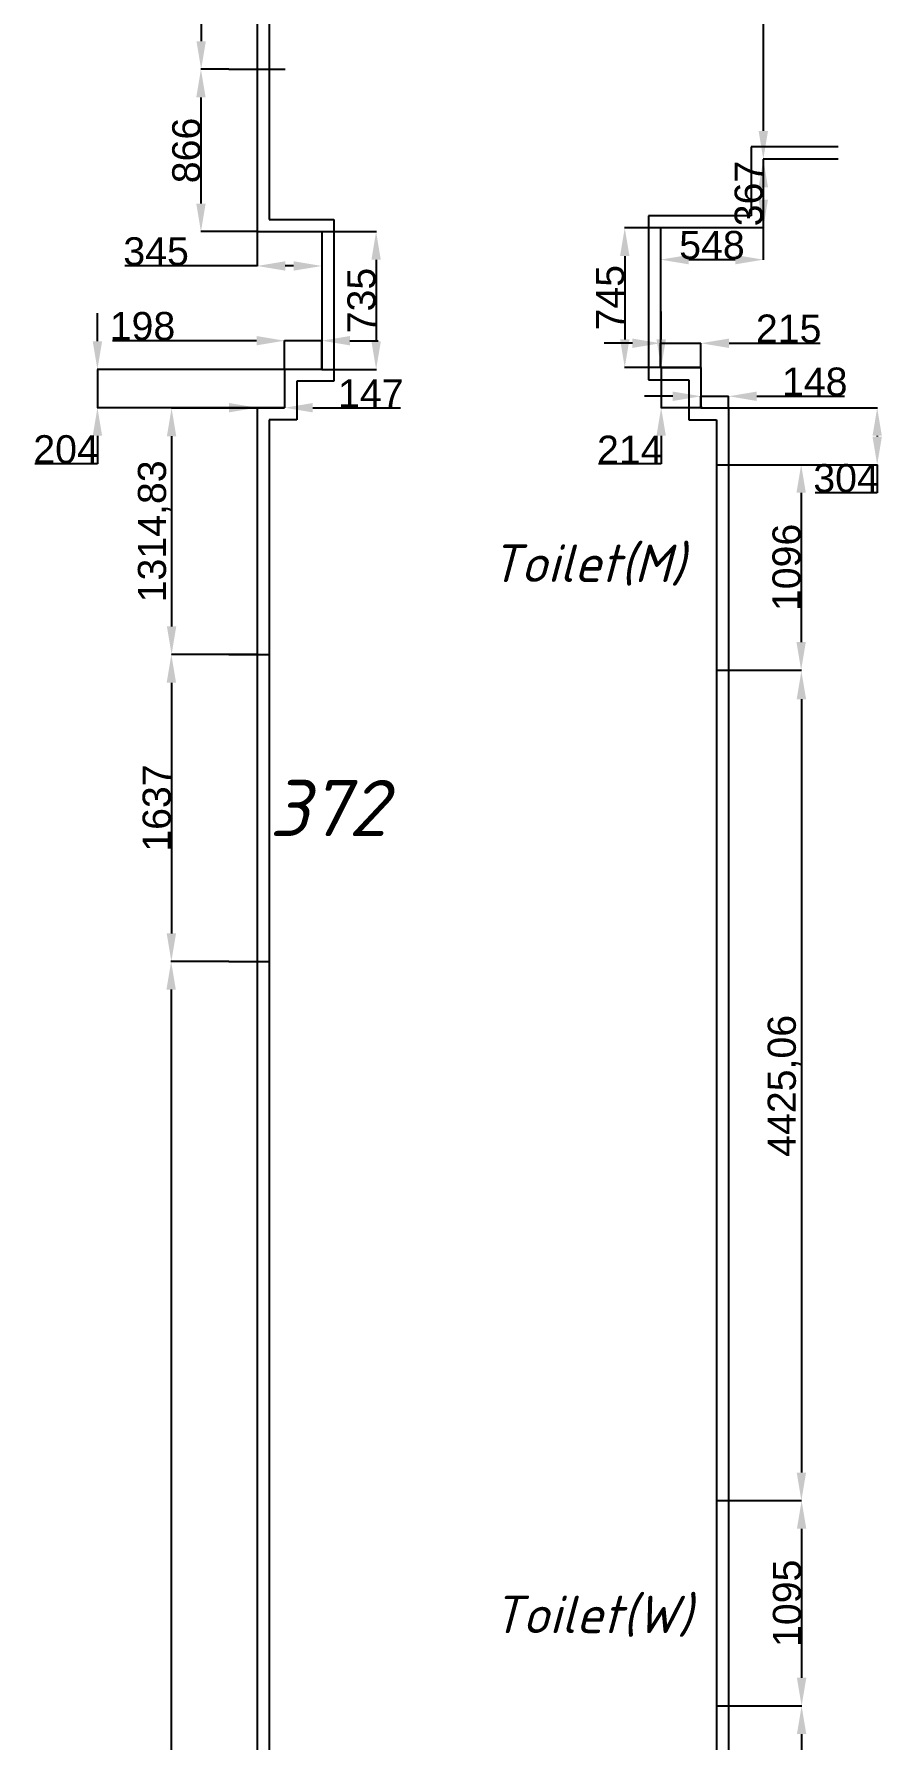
# Model space of a CAD drawing. Header units: millimetres. Extents: x 137411 to 273116, y -37 to 79573.
# Drawn here: x 233867 to 238389, y 22636 to 31735 of the extents above; entities that cross this region are included whole.
import ezdxf
from ezdxf.enums import TextEntityAlignment as Align

# ---------------------------------------------------------------- set-up
doc = ezdxf.new("R2010")
doc.units = ezdxf.units.MM
doc.header["$LTSCALE"] = 0.001
doc.styles.add('GOST', font='ISOCPEUI.TTF')
doc.styles.get("Standard").update_dxf_attribs({"font": 'Arial.ttf'})
doc.dimstyles.new('Copy of ISO-25', dxfattribs={"dimtxt": 150, "dimasz": 150, "dimexe": 1.25, "dimexo": 0.625, "dimtad": 1, "dimtoh": 1, "dimtxsty": 'Standard', "dimcen": 2.5, "dimadec": 0, "dimazin": 0, "dimtfac": 1, "dimtmove": 0, "dimatfit": 3, "dimfxl": 1, "dimarcsym": 0})

# ---------------------------------------------------------------- blocks, each defined once
blk = doc.blocks.new('*D225')
at = {"color": 0, "lineweight": -2, "transparency": 16777216}
for p, q in [((234757.8, 32597.9), (234759.7, 32597.9)), ((234758.4, 32447.9), (234758.4, 31696.9)), ((234906, 31546.9), (234757.2, 31546.9))]:
    blk.add_line(p, q, dxfattribs=at)
at = {"color": 0, "transparency": 16777216}
for points in [[(234733.4, 32447.9), (234783.4, 32447.9), (234758.4, 32597.9)], [(234733.4, 31696.9), (234783.4, 31696.9), (234758.4, 31546.9)]]:
    blk.add_solid(points, dxfattribs=at)
at = {"layer": 'Defpoints', "color": 0, "transparency": 16777216}
for p in [(234757.2, 32597.9), (234758.4, 31546.9), (234906.6, 31546.9)]:
    blk.add_point(p, dxfattribs=at)
at = {"color": 0, "transparency": 16777216, "insert": (234681.2, 32072.4), "char_height": 150, "attachment_point": 5, "rotation": 90}
blk.add_mtext('1051', dxfattribs=at)
blk = doc.blocks.new('*D226')
at = {"color": 0, "lineweight": -2, "transparency": 16777216}
for p, q in [((234756.5, 31546.9), (234755.9, 31546.9)), ((234757.2, 31396.9), (234757.2, 30830.9)), ((235056, 30680.9), (234755.9, 30680.9))]:
    blk.add_line(p, q, dxfattribs=at)
at = {"color": 0, "transparency": 16777216}
for points in [[(234732.2, 31396.9), (234782.2, 31396.9), (234757.2, 31546.9)], [(234732.2, 30830.9), (234782.2, 30830.9), (234757.2, 30680.9)]]:
    blk.add_solid(points, dxfattribs=at)
at = {"layer": 'Defpoints', "color": 0, "transparency": 16777216}
for p in [(234757.2, 31546.9), (234757.2, 30680.9), (235056.6, 30680.9)]:
    blk.add_point(p, dxfattribs=at)
at = {"color": 0, "transparency": 16777216, "insert": (234680, 31113.9), "char_height": 150, "attachment_point": 5, "rotation": 90}
blk.add_mtext('866', dxfattribs=at)
blk = doc.blocks.new('*D227')
at = {"color": 0, "lineweight": -2, "transparency": 16777216}
for p, q in [((235056.6, 30680.3), (235056.6, 30496.5)), ((235401.6, 30680.3), (235401.6, 30496.5)), ((235056.6, 30497.8), (234351, 30497.8)), ((235251.6, 30497.8), (235206.6, 30497.8))]:
    blk.add_line(p, q, dxfattribs=at)
at = {"color": 0, "transparency": 16777216}
for points in [[(235206.6, 30522.8), (235206.6, 30472.8), (235056.6, 30497.8)], [(235251.6, 30522.8), (235251.6, 30472.8), (235401.6, 30497.8)]]:
    blk.add_solid(points, dxfattribs=at)
at = {"layer": 'Defpoints', "color": 0, "transparency": 16777216}
for p in [(235056.6, 30680.9), (235401.6, 30680.9), (235401.6, 30497.8)]:
    blk.add_point(p, dxfattribs=at)
at = {"color": 0, "transparency": 16777216, "insert": (234517.9, 30575), "char_height": 150, "attachment_point": 5}
blk.add_mtext('345', dxfattribs=at)
blk = doc.blocks.new('*D228')
at = {"color": 0, "lineweight": -2, "transparency": 16777216}
for p, q in [((235402.2, 30680.9), (235692.8, 30680.9)), ((235691.5, 30530.9), (235691.5, 30095.9)), ((235402.2, 29945.9), (235692.8, 29945.9))]:
    blk.add_line(p, q, dxfattribs=at)
at = {"color": 0, "transparency": 16777216}
for points in [[(235666.5, 30530.9), (235716.5, 30530.9), (235691.5, 30680.9)], [(235666.5, 30095.9), (235716.5, 30095.9), (235691.5, 29945.9)]]:
    blk.add_solid(points, dxfattribs=at)
at = {"layer": 'Defpoints', "color": 0, "transparency": 16777216}
for p in [(235401.6, 30680.9), (235401.6, 29945.9), (235691.5, 29945.9)]:
    blk.add_point(p, dxfattribs=at)
at = {"color": 0, "transparency": 16777216, "insert": (235614.3, 30313.4), "char_height": 150, "attachment_point": 5, "rotation": 90}
blk.add_mtext('735', dxfattribs=at)
blk = doc.blocks.new('*D229')
at = {"color": 0, "lineweight": -2, "transparency": 16777216}
for p, q in [((235053.6, 30099.3), (234286, 30099.3)), ((235203.6, 29946.5), (235203.6, 30100.6)), ((235401.6, 30099.3), (235203.6, 30099.3)), ((235401.6, 29946.5), (235401.6, 30100.6)), ((235551.6, 30099.3), (235701.6, 30099.3))]:
    blk.add_line(p, q, dxfattribs=at)
at = {"color": 0, "transparency": 16777216}
for points in [[(235053.6, 30124.3), (235053.6, 30074.3), (235203.6, 30099.3)], [(235551.6, 30124.3), (235551.6, 30074.3), (235401.6, 30099.3)]]:
    blk.add_solid(points, dxfattribs=at)
at = {"layer": 'Defpoints', "color": 0, "transparency": 16777216}
for p in [(235401.6, 30099.3), (235203.6, 29945.9), (235401.6, 29945.9)]:
    blk.add_point(p, dxfattribs=at)
at = {"color": 0, "transparency": 16777216, "insert": (234445.4, 30176.5), "char_height": 150, "attachment_point": 5}
blk.add_mtext('198', dxfattribs=at)
blk = doc.blocks.new('*D230')
at = {"color": 0, "lineweight": -2, "transparency": 16777216}
for p, q in [((234205, 30095.9), (234205, 30245.9)), ((235203, 29945.9), (234203.7, 29945.9)), ((234205, 29945.9), (234205, 29741.9)), ((235203, 29741.9), (234203.7, 29741.9)), ((234205, 29591.9), (234205, 29441.9)), ((234205, 29441.9), (233871, 29441.9))]:
    blk.add_line(p, q, dxfattribs=at)
at = {"color": 0, "transparency": 16777216}
for points in [[(234180, 30095.9), (234230, 30095.9), (234205, 29945.9)], [(234180, 29591.9), (234230, 29591.9), (234205, 29741.9)]]:
    blk.add_solid(points, dxfattribs=at)
at = {"layer": 'Defpoints', "color": 0, "transparency": 16777216}
for p in [(235203.6, 29945.9), (234205, 29741.9), (235203.6, 29741.9)]:
    blk.add_point(p, dxfattribs=at)
at = {"color": 0, "transparency": 16777216, "insert": (234037.7, 29519.1), "char_height": 150, "attachment_point": 5}
blk.add_mtext('204', dxfattribs=at)
blk = doc.blocks.new('*D231')
at = {"color": 0, "lineweight": -2, "transparency": 16777216}
for p, q in [((234906.6, 29741.9), (234756.6, 29741.9)), ((235056.6, 29736.3), (235056.6, 29743.1)), ((235056.6, 29741.9), (235203.6, 29741.9)), ((235203.6, 29742.5), (235203.6, 29743.1)), ((235353.6, 29741.9), (235822.2, 29741.9))]:
    blk.add_line(p, q, dxfattribs=at)
at = {"color": 0, "transparency": 16777216}
for points in [[(234906.6, 29766.9), (234906.6, 29716.9), (235056.6, 29741.9)], [(235353.6, 29766.9), (235353.6, 29716.9), (235203.6, 29741.9)]]:
    blk.add_solid(points, dxfattribs=at)
at = {"layer": 'Defpoints', "color": 0, "transparency": 16777216}
for p in [(235056.6, 29735.7), (235203.6, 29741.9), (235203.6, 29741.9)]:
    blk.add_point(p, dxfattribs=at)
at = {"color": 0, "transparency": 16777216, "insert": (235662.9, 29817.8), "char_height": 150, "attachment_point": 5}
blk.add_mtext('147', dxfattribs=at)
blk = doc.blocks.new('*D232')
at = {"color": 0, "lineweight": -2, "transparency": 16777216}
for p, q in [((235056, 29739.7), (234599.3, 29739.7)), ((234600.5, 29589.7), (234600.5, 28574.9)), ((235056, 28424.9), (234599.3, 28424.9))]:
    blk.add_line(p, q, dxfattribs=at)
at = {"color": 0, "transparency": 16777216}
for points in [[(234575.5, 29589.7), (234625.5, 29589.7), (234600.5, 29739.7)], [(234575.5, 28574.9), (234625.5, 28574.9), (234600.5, 28424.9)]]:
    blk.add_solid(points, dxfattribs=at)
at = {"layer": 'Defpoints', "color": 0, "transparency": 16777216}
for p in [(235056.6, 29739.7), (234600.5, 28424.9), (235056.6, 28424.9)]:
    blk.add_point(p, dxfattribs=at)
at = {"color": 0, "transparency": 16777216, "insert": (234509.8, 29082.3), "char_height": 150, "attachment_point": 5, "rotation": 90}
blk.add_mtext('1314,83', dxfattribs=at)
blk = doc.blocks.new('*D233')
at = {"color": 0, "lineweight": -2, "transparency": 16777216}
for p, q in [((234598.7, 28424.9), (234598, 28424.9)), ((234599.3, 28274.9), (234599.3, 26937.9)), ((234906, 26787.9), (234598, 26787.9))]:
    blk.add_line(p, q, dxfattribs=at)
at = {"color": 0, "transparency": 16777216}
for points in [[(234574.3, 28274.9), (234624.3, 28274.9), (234599.3, 28424.9)], [(234574.3, 26937.9), (234624.3, 26937.9), (234599.3, 26787.9)]]:
    blk.add_solid(points, dxfattribs=at)
at = {"layer": 'Defpoints', "color": 0, "transparency": 16777216}
for p in [(234599.3, 28424.9), (234599.3, 26787.9), (234906.6, 26787.9)]:
    blk.add_point(p, dxfattribs=at)
at = {"color": 0, "transparency": 16777216, "insert": (234522, 27606.4), "char_height": 150, "attachment_point": 5, "rotation": 90}
blk.add_mtext('1637', dxfattribs=at)
blk = doc.blocks.new('*D234')
at = {"color": 0, "lineweight": -2, "transparency": 16777216}
for p, q in [((234597.4, 26787.9), (234596.8, 26787.9)), ((234598, 26637.9), (234598, 16613.9)), ((234906, 16463.9), (234596.8, 16463.9))]:
    blk.add_line(p, q, dxfattribs=at)
at = {"color": 0, "transparency": 16777216}
for points in [[(234573, 26637.9), (234623, 26637.9), (234598, 26787.9)], [(234573, 16613.9), (234623, 16613.9), (234598, 16463.9)]]:
    blk.add_solid(points, dxfattribs=at)
at = {"layer": 'Defpoints', "color": 0, "transparency": 16777216}
for p in [(234598, 26787.9), (234598, 16463.9), (234906.6, 16463.9)]:
    blk.add_point(p, dxfattribs=at)
at = {"color": 0, "transparency": 16777216, "insert": (234520.8, 21625.9), "char_height": 150, "attachment_point": 5, "rotation": 90}
blk.add_mtext('10324', dxfattribs=at)
blk = doc.blocks.new('*D244')
at = {"color": 0, "lineweight": -2, "transparency": 16777216}
for p, q in [((237756, 33044.9), (237755.4, 33044.9)), ((237756.6, 32894.9), (237756.6, 31217.9)), ((237756, 31067.9), (237755.4, 31067.9))]:
    blk.add_line(p, q, dxfattribs=at)
at = {"color": 0, "transparency": 16777216}
for points in [[(237731.6, 32894.9), (237781.6, 32894.9), (237756.6, 33044.9)], [(237731.6, 31217.9), (237781.6, 31217.9), (237756.6, 31067.9)]]:
    blk.add_solid(points, dxfattribs=at)
at = {"layer": 'Defpoints', "color": 0, "transparency": 16777216}
for p in [(237756.6, 33044.9), (237756.6, 31067.9), (237756.6, 31067.9)]:
    blk.add_point(p, dxfattribs=at)
at = {"color": 0, "transparency": 16777216, "insert": (237679.4, 32056.4), "char_height": 150, "attachment_point": 5, "rotation": 90}
blk.add_mtext('1977', dxfattribs=at)
blk = doc.blocks.new('*D245')
at = {"color": 0, "lineweight": -2, "transparency": 16777216}
for p, q in [((237756, 31067.9), (237755.4, 31067.9)), ((237756.6, 30917.9), (237756.6, 30850.9)), ((237756, 30700.9), (237755.4, 30700.9))]:
    blk.add_line(p, q, dxfattribs=at)
at = {"color": 0, "transparency": 16777216}
for points in [[(237731.6, 30917.9), (237781.6, 30917.9), (237756.6, 31067.9)], [(237731.6, 30850.9), (237781.6, 30850.9), (237756.6, 30700.9)]]:
    blk.add_solid(points, dxfattribs=at)
at = {"layer": 'Defpoints', "color": 0, "transparency": 16777216}
for p in [(237756.6, 31067.9), (237756.6, 30700.9), (237756.6, 30700.9)]:
    blk.add_point(p, dxfattribs=at)
at = {"color": 0, "transparency": 16777216, "insert": (237679.4, 30884.4), "char_height": 150, "attachment_point": 5, "rotation": 90}
blk.add_mtext('367', dxfattribs=at)
blk = doc.blocks.new('*D246')
at = {"color": 0, "lineweight": -2, "transparency": 16777216}
for p, q in [((237208.6, 30700.3), (237208.6, 30530.3)), ((237756.6, 30700.3), (237756.6, 30530.3)), ((237358.6, 30531.6), (237606.6, 30531.6))]:
    blk.add_line(p, q, dxfattribs=at)
at = {"color": 0, "transparency": 16777216}
for points in [[(237358.6, 30556.6), (237358.6, 30506.6), (237208.6, 30531.6)], [(237606.6, 30556.6), (237606.6, 30506.6), (237756.6, 30531.6)]]:
    blk.add_solid(points, dxfattribs=at)
at = {"layer": 'Defpoints', "color": 0, "transparency": 16777216}
for p in [(237208.6, 30700.9), (237756.6, 30700.9), (237756.6, 30531.6)]:
    blk.add_point(p, dxfattribs=at)
at = {"color": 0, "transparency": 16777216, "insert": (237482.6, 30608.8), "char_height": 150, "attachment_point": 5}
blk.add_mtext('548', dxfattribs=at)
blk = doc.blocks.new('*D247')
at = {"color": 0, "lineweight": -2, "transparency": 16777216}
for p, q in [((237208, 30700.9), (237016.3, 30700.9)), ((237017.5, 30550.9), (237017.5, 30105.9)), ((237208, 29955.9), (237016.3, 29955.9))]:
    blk.add_line(p, q, dxfattribs=at)
at = {"color": 0, "transparency": 16777216}
for points in [[(236992.5, 30550.9), (237042.5, 30550.9), (237017.5, 30700.9)], [(236992.5, 30105.9), (237042.5, 30105.9), (237017.5, 29955.9)]]:
    blk.add_solid(points, dxfattribs=at)
at = {"layer": 'Defpoints', "color": 0, "transparency": 16777216}
for p in [(237208.6, 30700.9), (237017.5, 29955.9), (237208.6, 29955.9)]:
    blk.add_point(p, dxfattribs=at)
at = {"color": 0, "transparency": 16777216, "insert": (236940.6, 30328.4), "char_height": 150, "attachment_point": 5, "rotation": 90}
blk.add_mtext('745', dxfattribs=at)
blk = doc.blocks.new('*D248')
at = {"color": 0, "lineweight": -2, "transparency": 16777216}
for p, q in [((237058.6, 30085.6), (236908.6, 30085.6)), ((237208.6, 29956.5), (237208.6, 30086.8)), ((237208.6, 30085.6), (237423.6, 30085.6)), ((237423.6, 29956.5), (237423.6, 30086.8)), ((237573.6, 30085.6), (238060, 30085.6))]:
    blk.add_line(p, q, dxfattribs=at)
at = {"color": 0, "transparency": 16777216}
for points in [[(237058.6, 30110.6), (237058.6, 30060.6), (237208.6, 30085.6)], [(237573.6, 30110.6), (237573.6, 30060.6), (237423.6, 30085.6)]]:
    blk.add_solid(points, dxfattribs=at)
at = {"layer": 'Defpoints', "color": 0, "transparency": 16777216}
for p in [(237423.6, 30085.6), (237208.6, 29955.9), (237423.6, 29955.9)]:
    blk.add_point(p, dxfattribs=at)
at = {"color": 0, "transparency": 16777216, "insert": (237891.8, 30162.8), "char_height": 150, "attachment_point": 5}
blk.add_mtext('215', dxfattribs=at)
blk = doc.blocks.new('*D249')
at = {"color": 0, "lineweight": -2, "transparency": 16777216}
for p, q in [((237211.8, 30105.9), (237211.8, 30255.9)), ((237423, 29955.9), (237210.5, 29955.9)), ((237211.8, 29955.9), (237211.8, 29741.9)), ((237432, 29741.9), (237210.5, 29741.9)), ((237211.8, 29591.9), (237211.8, 29441.9)), ((237211.8, 29441.9), (236877.8, 29441.9))]:
    blk.add_line(p, q, dxfattribs=at)
at = {"color": 0, "transparency": 16777216}
for points in [[(237186.8, 30105.9), (237236.8, 30105.9), (237211.8, 29955.9)], [(237186.8, 29591.9), (237236.8, 29591.9), (237211.8, 29741.9)]]:
    blk.add_solid(points, dxfattribs=at)
at = {"layer": 'Defpoints', "color": 0, "transparency": 16777216}
for p in [(237423.6, 29955.9), (237211.8, 29741.9), (237432.6, 29741.9)]:
    blk.add_point(p, dxfattribs=at)
at = {"color": 0, "transparency": 16777216, "insert": (237044.5, 29517.8), "char_height": 150, "attachment_point": 5}
blk.add_mtext('214', dxfattribs=at)
blk = doc.blocks.new('*D250')
at = {"color": 0, "lineweight": -2, "transparency": 16777216}
for p, q in [((237273.6, 29802.8), (237123.6, 29802.8)), ((237423.6, 29742.5), (237423.6, 29804.1)), ((237423.6, 29802.8), (237571.6, 29802.8)), ((237571.6, 29742.5), (237571.6, 29804.1)), ((237721.6, 29802.8), (238190.5, 29802.8))]:
    blk.add_line(p, q, dxfattribs=at)
at = {"color": 0, "transparency": 16777216}
for points in [[(237273.6, 29827.8), (237273.6, 29777.8), (237423.6, 29802.8)], [(237721.6, 29827.8), (237721.6, 29777.8), (237571.6, 29802.8)]]:
    blk.add_solid(points, dxfattribs=at)
at = {"layer": 'Defpoints', "color": 0, "transparency": 16777216}
for p in [(237571.6, 29802.8), (237423.6, 29741.9), (237571.6, 29741.9)]:
    blk.add_point(p, dxfattribs=at)
at = {"color": 0, "transparency": 16777216, "insert": (238031, 29880), "char_height": 150, "attachment_point": 5}
blk.add_mtext('148', dxfattribs=at)
blk = doc.blocks.new('*D251')
at = {"color": 0, "lineweight": -2, "transparency": 16777216}
for p, q in [((237572.2, 29741.9), (238365.2, 29741.9)), ((238364, 29591.9), (238364, 29587.9)), ((237572.2, 29437.9), (238365.2, 29437.9)), ((238364, 29437.9), (238364, 29287.9)), ((238364, 29287.9), (238032.7, 29287.9))]:
    blk.add_line(p, q, dxfattribs=at)
at = {"color": 0, "transparency": 16777216}
for points in [[(238339, 29591.9), (238389, 29591.9), (238364, 29741.9)], [(238339, 29587.9), (238389, 29587.9), (238364, 29437.9)]]:
    blk.add_solid(points, dxfattribs=at)
at = {"layer": 'Defpoints', "color": 0, "transparency": 16777216}
for p in [(237571.6, 29741.9), (237571.6, 29437.9), (238364, 29437.9)]:
    blk.add_point(p, dxfattribs=at)
at = {"color": 0, "transparency": 16777216, "insert": (238198, 29365.2), "char_height": 150, "attachment_point": 5}
blk.add_mtext('304', dxfattribs=at)
blk = doc.blocks.new('*D252')
at = {"color": 0, "lineweight": -2, "transparency": 16777216}
for p, q in [((237722.2, 29437.9), (237959.7, 29437.9)), ((237958.4, 29287.9), (237958.4, 28491.9)), ((237722.2, 28341.9), (237959.7, 28341.9))]:
    blk.add_line(p, q, dxfattribs=at)
at = {"color": 0, "transparency": 16777216}
for points in [[(237933.4, 29287.9), (237983.4, 29287.9), (237958.4, 29437.9)], [(237933.4, 28491.9), (237983.4, 28491.9), (237958.4, 28341.9)]]:
    blk.add_solid(points, dxfattribs=at)
at = {"layer": 'Defpoints', "color": 0, "transparency": 16777216}
for p in [(237721.6, 29437.9), (237721.6, 28341.9), (237958.4, 28341.9)]:
    blk.add_point(p, dxfattribs=at)
at = {"color": 0, "transparency": 16777216, "insert": (237881.2, 28889.9), "char_height": 150, "attachment_point": 5, "rotation": 90}
blk.add_mtext('1096', dxfattribs=at)
blk = doc.blocks.new('*D253')
at = {"color": 0, "lineweight": -2, "transparency": 16777216}
for p, q in [((237959.9, 28337), (237960.9, 28337)), ((237959.7, 28187), (237959.7, 24061.9)), ((237722.2, 23911.9), (237960.9, 23911.9))]:
    blk.add_line(p, q, dxfattribs=at)
at = {"color": 0, "transparency": 16777216}
for points in [[(237934.7, 28187), (237984.7, 28187), (237959.7, 28337)], [(237934.7, 24061.9), (237984.7, 24061.9), (237959.7, 23911.9)]]:
    blk.add_solid(points, dxfattribs=at)
at = {"layer": 'Defpoints', "color": 0, "transparency": 16777216}
for p in [(237959.2, 28337), (237721.6, 23911.9), (237959.7, 23911.9)]:
    blk.add_point(p, dxfattribs=at)
at = {"color": 0, "transparency": 16777216, "insert": (237868.9, 26124.4), "char_height": 150, "attachment_point": 5, "rotation": 90}
blk.add_mtext('4425,06', dxfattribs=at)
blk = doc.blocks.new('*D254')
at = {"color": 0, "lineweight": -2, "transparency": 16777216}
for p, q in [((237960.3, 23911.9), (237959.7, 23911.9)), ((237960.9, 23761.9), (237960.9, 22966.9)), ((237722.2, 22816.9), (237962.2, 22816.9))]:
    blk.add_line(p, q, dxfattribs=at)
at = {"color": 0, "transparency": 16777216}
for points in [[(237935.9, 23761.9), (237985.9, 23761.9), (237960.9, 23911.9)], [(237935.9, 22966.9), (237985.9, 22966.9), (237960.9, 22816.9)]]:
    blk.add_solid(points, dxfattribs=at)
at = {"layer": 'Defpoints', "color": 0, "transparency": 16777216}
for p in [(237960.9, 23911.9), (237721.6, 22816.9), (237960.9, 22816.9)]:
    blk.add_point(p, dxfattribs=at)
at = {"color": 0, "transparency": 16777216, "insert": (237883.7, 23364.4), "char_height": 150, "attachment_point": 5, "rotation": 90}
blk.add_mtext('1095', dxfattribs=at)
blk = doc.blocks.new('*D255')
at = {"color": 0, "lineweight": -2, "transparency": 16777216}
for p, q in [((237960.3, 22816.9), (237959.7, 22816.9)), ((237960.9, 22666.9), (237960.9, 20580.9)), ((237722.2, 20430.9), (237962.2, 20430.9))]:
    blk.add_line(p, q, dxfattribs=at)
at = {"color": 0, "transparency": 16777216}
for points in [[(237935.9, 22666.9), (237985.9, 22666.9), (237960.9, 22816.9)], [(237935.9, 20580.9), (237985.9, 20580.9), (237960.9, 20430.9)]]:
    blk.add_solid(points, dxfattribs=at)
at = {"layer": 'Defpoints', "color": 0, "transparency": 16777216}
for p in [(237960.9, 22816.9), (237721.6, 20430.9), (237960.9, 20430.9)]:
    blk.add_point(p, dxfattribs=at)
at = {"color": 0, "transparency": 16777216, "insert": (237883.6, 21623.9), "char_height": 150, "attachment_point": 5, "rotation": 90}
blk.add_mtext('2386', dxfattribs=at)

msp = doc.modelspace()

# ---------------------------------------------------------------- linework, layer by layer
at = {"color": 1}
for p, q in [((235056.617, 32597.897), (235056.617, 31546.897)), ((235121.617, 32597.897), (235121.617, 31546.897)), ((234906.617, 31546.897), (235206.617, 31546.897)), ((237506.617, 29437.897), (237721.617, 29437.897)), ((237506.617, 29437.897), (237506.617, 28341.897)), ((237571.617, 29437.897), (237571.617, 28341.897)), ((234906.617, 28424.897), (235121.617, 28424.897)), ((235056.617, 28424.897), (235056.617, 26787.897)), ((235121.617, 28424.897), (235121.617, 26787.897)), ((237506.617, 28341.897), (237721.617, 28341.897)), ((234906.617, 26787.897), (235121.617, 26787.897)), ((237506.617, 23911.897), (237721.617, 23911.897)), ((237506.617, 23911.897), (237506.617, 22816.897)), ((237571.617, 23911.897), (237571.617, 22816.897)), ((237506.617, 22816.897), (237721.617, 22816.897))]:
    msp.add_line(p, q, dxfattribs=at)
at = {"color": 5}
for p, q in [((235056.617, 31546.897), (235056.617, 30680.897)), ((235121.617, 31546.897), (235121.617, 30745.897)), ((237756.617, 31132.897), (237691.617, 31132.897)), ((237691.617, 31132.897), (237691.617, 30765.897)), ((238156.617, 31132.897), (237756.617, 31132.897)), ((238156.617, 31067.897), (237756.617, 31067.897)), ((237756.617, 31067.897), (237756.617, 30700.897)), ((237208.617, 30765.897), (237143.617, 30765.897)), ((237143.617, 30765.897), (237143.617, 29955.897)), ((237691.617, 30765.897), (237208.617, 30765.897)), ((235056.617, 30680.897), (235401.617, 30680.897)), ((235121.617, 30745.897), (235401.617, 30745.897)), ((235401.617, 30745.897), (235466.617, 30745.897)), ((235401.617, 30680.897), (235401.617, 29945.897)), ((235466.617, 30745.897), (235466.617, 29948.274)), ((237756.617, 30700.897), (237208.617, 30700.897)), ((237208.617, 30700.897), (237208.617, 29955.897)), ((235401.617, 29945.897), (235203.617, 29945.897)), ((235203.617, 29945.897), (235203.617, 29741.897)), ((235466.617, 29948.274), (235466.617, 29883.274)), ((237143.617, 29955.897), (237143.617, 29890.897)), ((237208.617, 29955.897), (237423.617, 29955.897)), ((237423.617, 29955.897), (237423.617, 29741.897)), ((235466.617, 29883.274), (235268.617, 29883.274)), ((235268.617, 29883.274), (235268.617, 29741.897)), ((237143.617, 29890.897), (237358.617, 29890.897)), ((237358.617, 29890.897), (237358.617, 29741.897)), ((235203.617, 29741.897), (235056.617, 29741.897)), ((235056.617, 29741.897), (235056.617, 28424.897)), ((235268.617, 29676.897), (235121.617, 29676.897)), ((235121.617, 29676.897), (235121.617, 28424.897)), ((235268.617, 29741.897), (235268.617, 29676.897)), ((237358.617, 29741.897), (237358.617, 29676.897)), ((237358.617, 29676.897), (237506.617, 29676.897)), ((237423.617, 29741.897), (237571.617, 29741.897)), ((237506.617, 29676.897), (237506.617, 29437.897)), ((237571.617, 29741.897), (237571.617, 29437.897)), ((237506.617, 28341.897), (237506.617, 23911.897)), ((237571.617, 28341.897), (237571.617, 23911.897)), ((235056.617, 26787.897), (235056.617, 16463.897)), ((235121.617, 26787.897), (235121.617, 16463.897)), ((237506.617, 22816.897), (237506.617, 20430.897)), ((237571.617, 22816.897), (237571.617, 20430.897))]:
    msp.add_line(p, q, dxfattribs=at)

# ---------------------------------------------------------------- texts
at = {"style": 'GOST'}
for s, height, p in [('Toilet(M)', 200, (236302.939, 28912.165)), ('372', 300, (235121.617, 27606.397)), ('Toilet(W)', 200, (236312.401, 23304.986))]:
    msp.add_text(s, height=height, dxfattribs=at).set_placement(p, align=Align.MIDDLE_LEFT)

# ---------------------------------------------------------------- dimensions: what is measured, and where the dimension line sits
for base, p1, p2, picture, middle in [((237756.617, 31067.897), (237756.617, 33044.897), (237756.617, 31067.897), '*D244', (237679.406, 32056.397)), ((234758.411, 31546.897), (234757.161, 32597.897), (234906.617, 31546.897), '*D225', (234681.2, 32072.397)), ((234757.161, 30680.897), (234757.161, 31546.897), (235056.617, 30680.897), '*D226', (234679.95, 31113.897)), ((237756.617, 30700.897), (237756.617, 31067.897), (237756.617, 30700.897), '*D245', (237679.355, 30884.397)), ((235691.547, 29945.897), (235401.617, 30680.897), (235401.617, 29945.897), '*D228', (235614.284, 30313.397)), ((237017.514, 29955.897), (237208.617, 30700.897), (237208.617, 29955.897), '*D247', (236940.61, 30328.397)), ((234204.963, 29741.897), (235203.617, 29945.897), (235203.617, 29741.897), '*D230', (234037.66, 29519.108)), ((237211.785, 29741.897), (237423.617, 29955.897), (237432.617, 29741.897), '*D249', (237044.481, 29517.829)), ((234600.5269, 28424.8974), (235056.6172, 29739.732), (235056.6172, 28424.8974), '*D232', (234509.7587, 29082.3147)), ((238363.992, 29437.897), (237571.617, 29741.897), (237571.617, 29437.897), '*D251', (238198.019, 29365.16)), ((237958.405, 28341.897), (237721.617, 29437.897), (237721.617, 28341.897), '*D252', (237881.194, 28889.897)), ((234599.277, 26787.897), (234599.277, 28424.897), (234906.617, 26787.897), '*D233', (234522.015, 27606.397)), ((237959.655, 23911.897), (237959.228, 28336.959), (237721.617, 23911.897), '*D253', (237868.887, 26124.428)), ((234598.027, 16463.897), (234598.027, 26787.897), (234906.617, 16463.897), '*D234', (234520.765, 21625.897)), ((237960.905, 22816.897), (237960.905, 23911.897), (237721.617, 22816.897), '*D254', (237883.694, 23364.397)), ((237960.905, 20430.897), (237960.905, 22816.897), (237721.617, 20430.897), '*D255', (237883.643, 21623.897))]:
    dim = msp.add_linear_dim(base=base, p1=p1, p2=p2, angle=90, dimstyle='Copy of ISO-25')
    dim.commit()
    dim.dimension.update_dxf_attribs({"geometry": picture, "text_midpoint": middle})
for base, p1, p2, picture, middle in [((235401.617, 30497.778), (235056.617, 30680.897), (235401.617, 30680.897), '*D227', (234517.878, 30497.778)), ((235401.617, 30099.32), (235203.617, 29945.897), (235401.617, 29945.897), '*D229', (234445.399, 30099.32))]:
    dim = msp.add_linear_dim(base=base, p1=p1, p2=p2, dimstyle='Copy of ISO-25')
    dim.commit()
    dim.dimension.update_dxf_attribs({"geometry": picture, "text_midpoint": middle, "dimtype": 160})
for base, p1, p2, picture, middle in [((237756.617, 30531.576), (237208.617, 30700.897), (237756.617, 30700.897), '*D246', (237482.617, 30608.787)), ((237423.617, 30085.589), (237208.617, 29955.897), (237423.617, 29955.897), '*D248', (237891.79, 30162.8)), ((237571.617, 29802.837), (237423.617, 29741.897), (237571.617, 29741.897), '*D250', (238031.042, 29880.048)), ((235203.617, 29741.897), (235056.617, 29735.692), (235203.617, 29741.897), '*D231', (235662.888, 29817.829))]:
    dim = msp.add_linear_dim(base=base, p1=p1, p2=p2, dimstyle='Copy of ISO-25')
    dim.commit()
    dim.dimension.update_dxf_attribs({"geometry": picture, "text_midpoint": middle})

doc.saveas('drawing.dxf')
